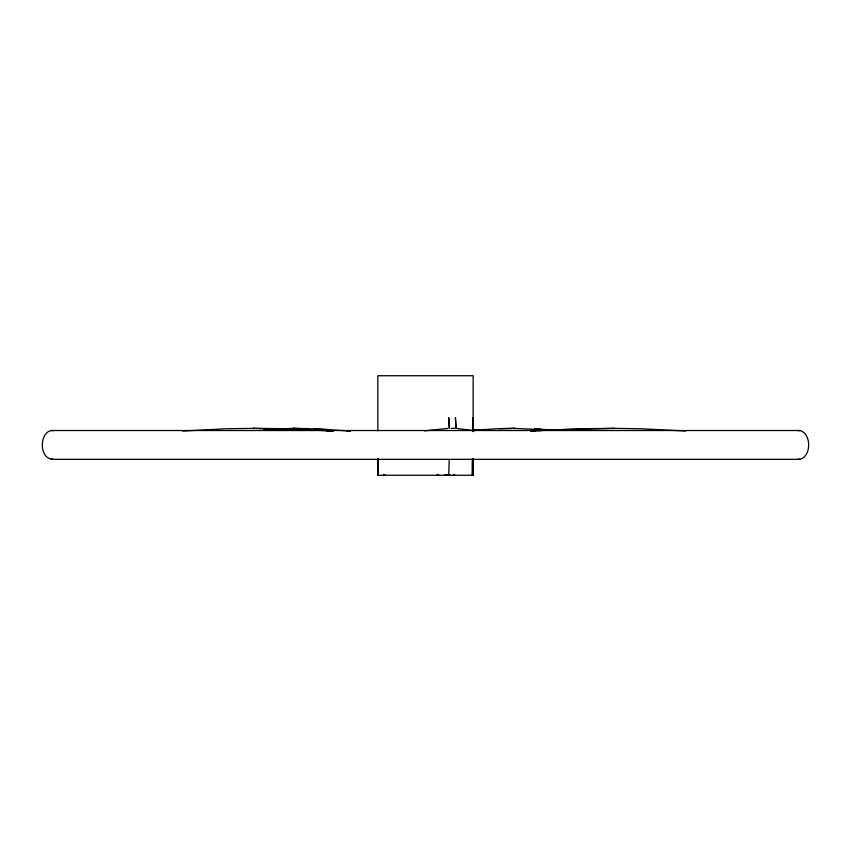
<?xml version="1.0" encoding="UTF-8"?>
<svg xmlns="http://www.w3.org/2000/svg" width="851" height="851" viewBox="0 0 851 851"><rect width="100%" height="100%" fill="white"/><g stroke="black" fill="none" stroke-linecap="round" stroke-linejoin="round"><path stroke-width="1.28" d="M473.156 458.678L473.156 475.262L377.844 475.262L377.897 458.742M472.135 475.262L472.316 458.646M472.965 458.604L472.784 475.262L472.741 459.349M448.754 475.262L449.19 459.646M384.801 474.422L384.429 475.22M445.722 474.56L445.35 474.986M454.604 474.422L453.157 475.262M444.69 475.262L450.253 475.262L444.967 475.166M424.543 430.851L447.871 428.425M51.198 459.327L799.802 459.327C811.62 456.508 811.62 433.34 799.802 430.521L51.198 430.521C38.901 433.042 39.369 459.37 52.741 459.093M798.259 430.755L799.802 430.521M472.805 430.457L483.304 429.542M472.369 430.51L484.517 429.5M263.789 429.34L294.255 428.372M182.763 431.021L226.749 428.744L253.672 428.372M530.545 431L562.362 429.5M531.184 431L536.321 430.712M537.96 430.617L588.541 428.659M499.346 428.659L515.046 428.372L498.037 428.659L473.018 430.425L473.156 417.671L473.124 431.659L473.156 375.738L377.844 375.738L377.844 430.872M563.766 429.447L614.294 428.372L588.03 428.659M451.285 428.372L454.647 428.372M513.642 428.372L554.427 430.202M613.784 428.372L640.803 428.744L685.842 431.021M456.381 428.425L474.89 430.712M278.447 428.659L303.743 429.542L253.162 428.372L277.979 428.606L333.432 431.01M309.721 428.659L292.85 428.372L328.092 429.5M314.955 428.84L313.647 428.798L350.463 431.031M332.624 431L326.135 430.617L332.773 431.01M538.8 429.074L540.151 429.17M550.342 429.915L551.703 430.01L534.683 428.798M346.708 430.712L350.272 431.021M347.825 430.808L350.218 431.021M553.054 430.053L554.363 430.202M798.259 459.093L799.802 459.327M51.198 430.521L52.741 430.755M438.946 475.262L437.116 474.422M447.445 474.89L448.147 475.262M383.588 475.166L383.588 474.422M455.998 427.947L455.445 417.671L455.987 427.957M449.328 428.032L448.754 417.671L449.307 427.947M378.035 459.444L378.216 475.262M473.092 459.678L473.156 475.262M377.844 458.519L377.844 475.262"/></g></svg>
